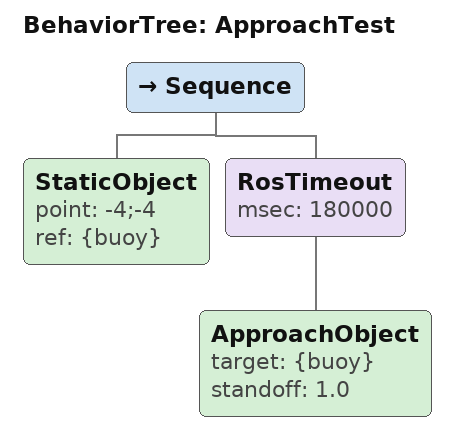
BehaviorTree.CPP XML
<?xml version="1.0"?>
<root BTCPP_format="4">
    <!-- Drive up to buoy_3 at (-4, -4) and stop with the bow 1.0 m off it. -->
    <BehaviorTree ID="ApproachTest">
        <Sequence>
            <StaticObject point="-4;-4" ref="{buoy}"/>
            <RosTimeout msec="180000">
                <ApproachObject target="{buoy}" standoff="1.0"/>
            </RosTimeout>
        </Sequence>
    </BehaviorTree>
</root>
